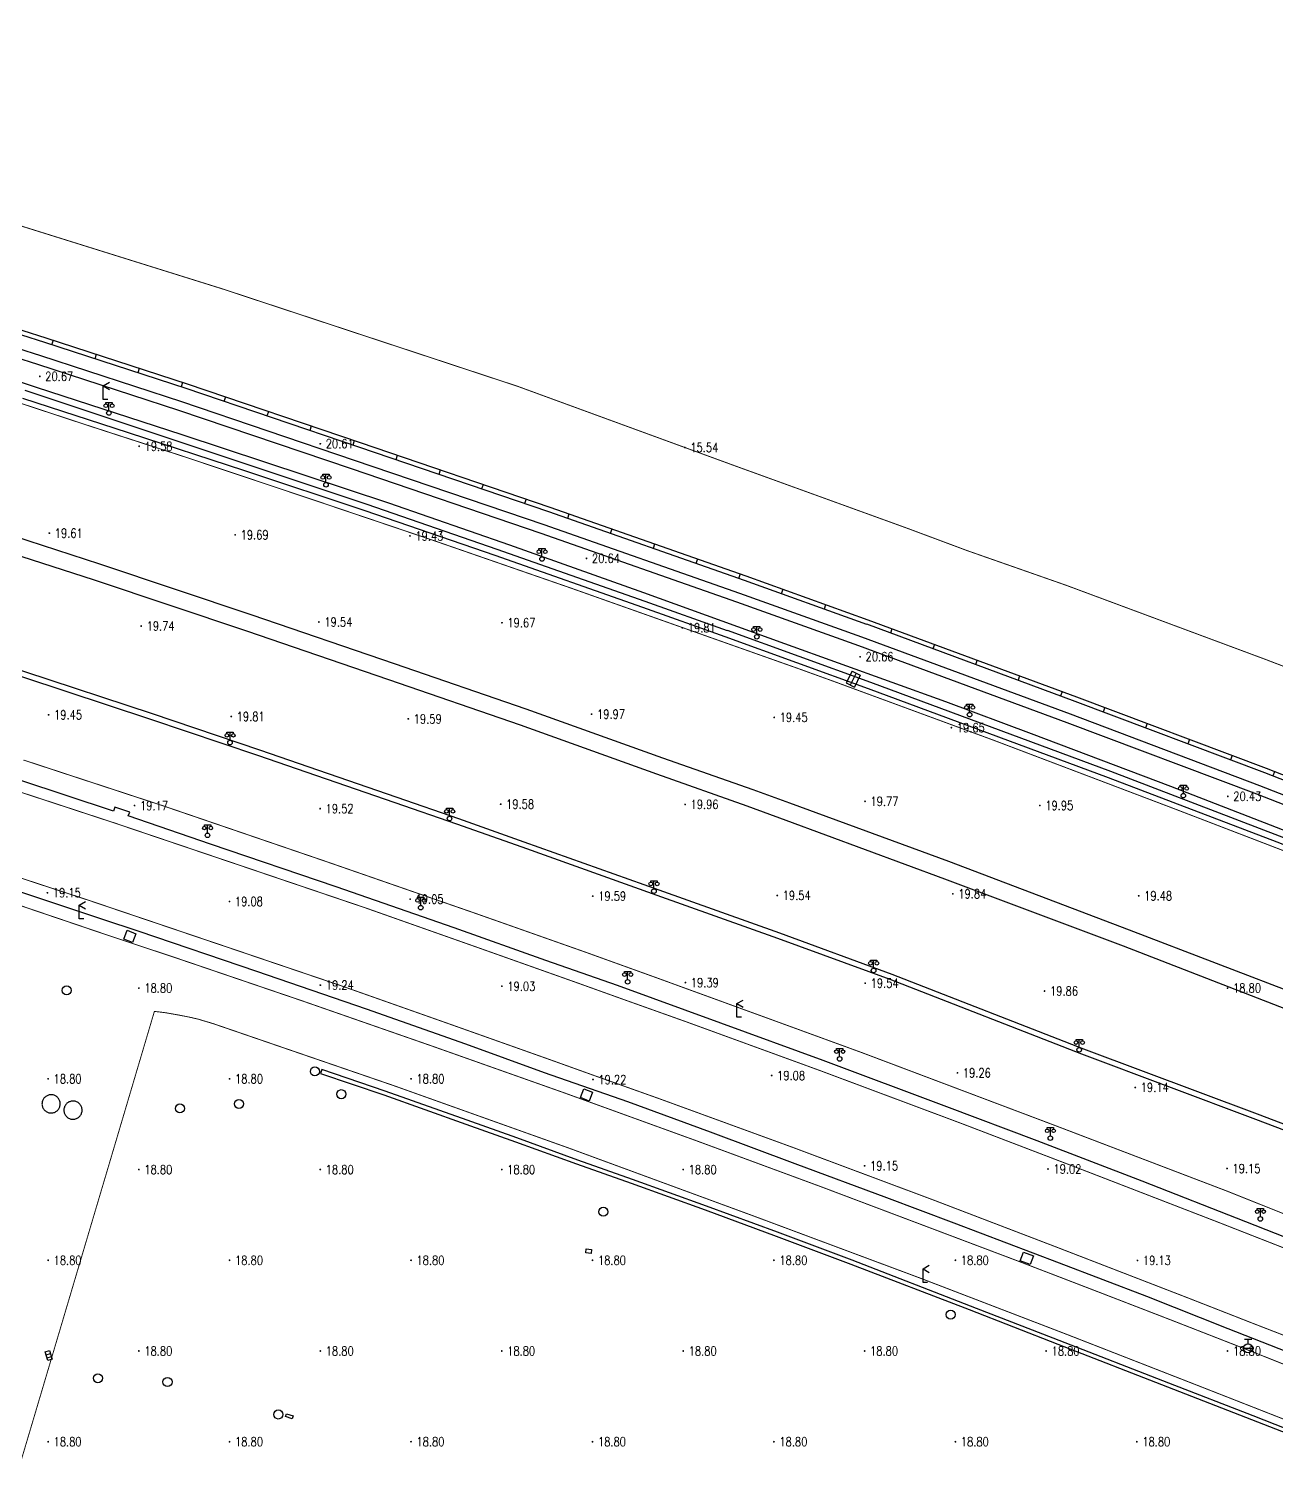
# Model space of a CAD drawing. Extents: x 404846 to 408477, y 3390929 to 3392894.
# Drawn here: x 406859.2 to 406996.7, y 3392001.2 to 3392160.1 of the extents above; entities that cross this region are included whole.
import ezdxf
from ezdxf.enums import TextEntityAlignment as Align

# ---------------------------------------------------------------- set-up
doc = ezdxf.new("R2010")
doc.units = 0
doc.header["$LTSCALE"] = 0.5
doc.layers.get('0').update_dxf_attribs({"linetype": 'CONTINUOUS'})
doc.layers.add('ASSIST', color=7, linetype='CONTINUOUS', plot=False)
for name, color, linetype in [('DLDW', 11, 'CONTINUOUS'), ('DLSS', 4, 'CONTINUOUS'), ('DMTZ', 3, 'CONTINUOUS'), ('FZTZ', 7, 'CONTINUOUS'), ('GCD', 1, 'CONTINUOUS'), ('GXYZ', 2, 'CONTINUOUS'), ('JMD', 6, 'CONTINUOUS'), ('SXSS', 5, 'CONTINUOUS'), ('ZBTZ', 3, 'CONTINUOUS')]:
    doc.layers.add(name, color=color, linetype=linetype)
doc.styles.add('HZ', font='rs.shx', dxfattribs={"width": 0.8, "bigfont": 'hztxt.shx'})
doc.linetypes.add('10422', pattern='A,0.75,[150,AAA.SHX,S=0.5,R=0,X=0,Y=0.5],1.5,[177,AAA.SHX,S=1,R=0,X=0,Y=0.4],0.75', length=3)
doc.linetypes.add('1161', pattern='A,0,[149,AAA.SHX,S=0.15,R=0,X=0,Y=0],-1.6', length=1.6)
doc.linetypes.add('444', pattern='A,4.5,[145,AAA.SHX,S=1,R=0,X=0,Y=1],4.5,-0.5,[146,AAA.SHX,S=1,R=0,X=0,Y=0],-0.5', length=10)
doc.linetypes.add('732', pattern='A,9,-0.5,[162,AAA.SHX,S=1,R=0,X=0,Y=0],-0.5', length=10)

# ---------------------------------------------------------------- blocks, each defined once
blk = doc.blocks.new('gc097')
for p, q in [((-0.7, 2), (-0.7, 2.3)), ((-0.7, 2.3), (0.7, 2.3)), ((0, 0.5), (0, 2.3)), ((0.7, 2.3), (0.7, 2))]:
    blk.add_line(p, q)
for centre, radius in [((-0.7, 1.6), 0.4), ((0, 0), 0.5), ((0.73, 1.6), 0.4)]:
    blk.add_circle(centre, radius)
blk = doc.blocks.new('gc052')
for p, q in [((0, 3), (1.39, 3.8)), ((0, 3), (1.39, 2.2)), ((0, 0), (0, 3)), ((1, 0), (0, 0))]:
    blk.add_line(p, q)
blk = doc.blocks.new('GC200')
at = {"linetype": 'Continuous', "const_width": 0.2, "flags": 128}
blk.add_lwpolyline([(-0.1, 0, 1), (0.1, 0, 1)], format="xyb", close=True, dxfattribs=at)
blk = doc.blocks.new('gc188')
blk.add_circle((0, 0), 1)
blk = doc.blocks.new('gc041')
for p, q in [((-1, 0.5), (1, 0.5)), ((-1, -0.5), (-1, 0.5)), ((-0.33, 0.5), (-0.33, -0.5)), ((0.33, 0.5), (0.33, -0.5)), ((1, 0.5), (1, -0.5)), ((1, -0.5), (-1, -0.5))]:
    blk.add_line(p, q)
blk = doc.blocks.new('gc133')
for p, q in [((-1, 0), (1, 0)), ((-0.8, 2), (0.8, 2)), ((0, 1), (0, 2))]:
    blk.add_line(p, q)
blk.add_circle((0, 0), 1)

msp = doc.modelspace()

# ---------------------------------------------------------------- linework, layer by layer
at = {"layer": 'ASSIST', "linetype": 'Continuous', "elevation": 19.929, "flags": 128}
msp.add_lwpolyline([(406949.984, 3392089.325), (406949.326, 3392088.008)], dxfattribs=at)
at = {"layer": 'DLDW', "linetype": 'Continuous'}
for p, q in [((406950.431, 3392089.102), (406949.773, 3392087.785)), ((406949.984, 3392089.325), (406950.879, 3392088.878)), ((406949.326, 3392088.008), (406950.221, 3392087.561)), ((406950.879, 3392088.878), (406950.221, 3392087.561))]:
    msp.add_line(p, q, dxfattribs=at)
at = {"layer": 'DLSS', "linetype": 'Continuous', "const_width": 0.1, "flags": 128}
for points, elevation in [([(407085.788, 3392033.363), (407077.641, 3392036.875), (407067.689, 3392041.067), (407057.093, 3392045.544), (407049.67, 3392048.639), (407042.986, 3392051.387), (407038.312, 3392053.281), (407020.981, 3392060.266), (407004.927, 3392066.682), (406985.63, 3392074.093), (406965.614, 3392081.684), (406947.993, 3392088.17), (406943.913, 3392089.644), (406933.494, 3392093.33), (406918.875, 3392098.507), (406903.829, 3392103.72), (406891.006, 3392108.052), (406876.491, 3392112.909), (406865.844, 3392116.363), (406857.03, 3392119.268)], 19.48), ([(406858.641, 3392079.519), (406874.206, 3392074.411), (406892.207, 3392068.259), (406908.478, 3392062.61), (406920.542, 3392058.355), (406928.244, 3392055.58), (406941.991, 3392050.573), (406951.072, 3392047.259), (406972.22, 3392039.281), (406991.374, 3392031.973), (407006.791, 3392025.812), (407018.856, 3392020.964), (407024.511, 3392018.545), (407030.656, 3392015.77), (407035.679, 3392013.526), (407038.575, 3392012.22), (407049.338, 3392007.419), (407055.396, 3392004.657), (407056.111, 3392004.291), (407056.543, 3392004.028), (407056.709, 3392003.752), (407056.792, 3392003.413), (407056.788, 3392003.157), (407056.739, 3392002.879)], 19.097), ([(406810.144, 3392078.976), (406823.747, 3392074.749), (406841.302, 3392069.104), (406855.674, 3392064.365), (406867.833, 3392060.241), (406875.53, 3392057.681)], 18.923), ([(407056.215, 3392001.817), (407043.835, 3392006.987), (407031.464, 3392012.113), (407013.182, 3392019.501), (406997.632, 3392025.71), (406990.15, 3392028.64), (406975.494, 3392034.304), (406962.134, 3392039.417), (406946.474, 3392045.274), (406931.715, 3392050.656), (406925.1, 3392053.013), (406919.76, 3392054.93), (406908.502, 3392058.925), (406896.375, 3392063.206), (406882.927, 3392067.762), (406868.726, 3392072.563), (406853.606, 3392077.525)], 19.009), ([(406850.825, 3392068.98), (406865.886, 3392064.038), (406880.047, 3392059.251), (406893.437, 3392054.713), (406905.504, 3392050.454), (406916.74, 3392046.467), (406922.064, 3392044.555), (406922.085, 3392044.551), (406928.669, 3392042.206), (406943.361, 3392036.847), (406958.956, 3392031.015), (406972.27, 3392025.92), (406986.893, 3392020.268), (406994.356, 3392017.346), (406998.975, 3392015.557), (407013.686, 3392009.805), (407023.604, 3392005.743), (407035.775, 3392000.688), (407047.313, 3391995.87), (407061.299, 3391989.962), (407069.325, 3391986.502)], 19.05), ([(406959.123, 3392027.74), (406946.558, 3392032.481), (406932.934, 3392037.508), (406918.271, 3392042.824), (406903.646, 3392047.999), (406889.383, 3392052.966), (406875.53, 3392057.681)], 18.86), ([(406859.574, 3392006.315), (406868.143, 3392035.184), (406873.071, 3392051.812), (406874.281, 3392051.668), (406875.845, 3392051.393), (406877.027, 3392051.158), (406877.927, 3392050.947), (406879.546, 3392050.463), (406899.437, 3392043.634), (406918.764, 3392036.74), (406939.145, 3392029.249), (406957.485, 3392022.41)], 18.633), ([(406959.123, 3392027.74), (406968.335, 3392024.263), (406976.685, 3392021.054), (406985.078, 3392017.815), (406993.892, 3392014.375), (407002.42, 3392010.977), (407012.767, 3392006.798), (407023.956, 3392002.254), (407034.981, 3391997.803)], 18.761), ([(406957.485, 3392022.41), (406973.588, 3392016.229), (406987.873, 3392010.656), (407004.227, 3392004.247), (407015.911, 3391999.527), (407019.768, 3391998.01), (407028.824, 3391994.273), (407032.803, 3391992.593)], 18.641), ([(406852.782, 3391983.471), (406859.574, 3392006.315)], 18.526)]:
    msp.add_lwpolyline(points, dxfattribs=dict(at, elevation=elevation))
at = {"layer": 'DMTZ', "linetype": '10422', "flags": 128}
for points, elevation in [([(406860.071, 3392120.567), (406854.841, 3392122.297), (406838.285, 3392127.474), (406820.537, 3392133.044), (406805.362, 3392137.496), (406792.529, 3392141.298)], 20.587), ([(406960.315, 3392085.944), (406942.569, 3392092.312), (406927.016, 3392097.946), (406912.252, 3392103.189), (406898.926, 3392107.816), (406876.116, 3392115.376), (406860.071, 3392120.567)], 20.567), ([(407005.285, 3392068.789), (406985.114, 3392076.583), (406969.732, 3392082.394), (406960.315, 3392085.944)], 20.496)]:
    msp.add_lwpolyline(points, dxfattribs=dict(at, elevation=elevation))
at = {"layer": 'FZTZ', "linetype": 'Continuous', "flags": 128}
for points, elevation in [([(406870.671, 3392059.408), (406869.692, 3392059.782), (406870.061, 3392060.748), (406871.04, 3392060.374), (406870.671, 3392059.408)], 19.062), ([(406920.999, 3392041.928), (406920.02, 3392042.302), (406920.389, 3392043.268), (406921.368, 3392042.894), (406920.999, 3392041.928)], 18.911), ([(406861.537, 3392040.626), (406861.624, 3392040.617), (406861.712, 3392040.616), (406861.799, 3392040.622), (406861.886, 3392040.635), (406861.971, 3392040.656), (406862.054, 3392040.685), (406862.134, 3392040.721), (406862.21, 3392040.763), (406862.283, 3392040.812), (406862.351, 3392040.867), (406862.414, 3392040.928), (406862.472, 3392040.994), (406862.523, 3392041.065), (406862.569, 3392041.14), (406862.607, 3392041.219), (406862.639, 3392041.3), (406862.663, 3392041.385), (406862.68, 3392041.471), (406862.689, 3392041.558), (406862.69, 3392041.645), (406862.684, 3392041.733), (406862.671, 3392041.819), (406862.65, 3392041.904), (406862.621, 3392041.987), (406862.586, 3392042.067), (406862.543, 3392042.144), (406862.494, 3392042.217), (406862.439, 3392042.285), (406862.378, 3392042.348), (406862.312, 3392042.406), (406862.241, 3392042.457), (406862.166, 3392042.502), (406862.088, 3392042.541), (406862.006, 3392042.572), (406861.921, 3392042.597), (406861.835, 3392042.613), (406861.748, 3392042.623), (406861.661, 3392042.624), (406861.573, 3392042.618), (406861.487, 3392042.605), (406861.402, 3392042.583), (406861.319, 3392042.555), (406861.239, 3392042.519), (406861.162, 3392042.477), (406861.089, 3392042.428), (406861.021, 3392042.373), (406860.958, 3392042.312), (406860.9, 3392042.246), (406860.849, 3392042.175), (406860.804, 3392042.1), (406860.765, 3392042.021), (406860.734, 3392041.939), (406860.709, 3392041.855), (406860.693, 3392041.769), (406860.683, 3392041.682), (406860.682, 3392041.594), (406860.688, 3392041.507), (406860.702, 3392041.42), (406860.723, 3392041.335), (406860.751, 3392041.253), (406860.787, 3392041.172), (406860.829, 3392041.096), (406860.878, 3392041.023), (406860.933, 3392040.955), (406860.994, 3392040.892), (406861.06, 3392040.834), (406861.131, 3392040.783), (406861.206, 3392040.737), (406861.285, 3392040.699), (406861.367, 3392040.668), (406861.451, 3392040.643), (406861.537, 3392040.626)], 18.645), ([(406863.951, 3392039.932), (406864.038, 3392039.923), (406864.126, 3392039.921), (406864.213, 3392039.927), (406864.3, 3392039.941), (406864.385, 3392039.962), (406864.468, 3392039.99), (406864.548, 3392040.026), (406864.625, 3392040.068), (406864.697, 3392040.117), (406864.765, 3392040.173), (406864.829, 3392040.233), (406864.886, 3392040.299), (406864.938, 3392040.37), (406864.983, 3392040.445), (406865.021, 3392040.524), (406865.053, 3392040.606), (406865.077, 3392040.69), (406865.094, 3392040.776), (406865.103, 3392040.863), (406865.105, 3392040.951), (406865.099, 3392041.038), (406865.085, 3392041.125), (406865.064, 3392041.21), (406865.035, 3392041.293), (406865, 3392041.373), (406864.957, 3392041.45), (406864.908, 3392041.522), (406864.853, 3392041.591), (406864.793, 3392041.654), (406864.726, 3392041.711), (406864.656, 3392041.763), (406864.581, 3392041.808), (406864.502, 3392041.846), (406864.42, 3392041.878), (406864.336, 3392041.902), (406864.25, 3392041.919), (406864.163, 3392041.928), (406864.075, 3392041.93), (406863.988, 3392041.924), (406863.901, 3392041.91), (406863.816, 3392041.889), (406863.733, 3392041.86), (406863.653, 3392041.825), (406863.576, 3392041.782), (406863.504, 3392041.734), (406863.435, 3392041.678), (406863.372, 3392041.618), (406863.315, 3392041.552), (406863.263, 3392041.481), (406863.218, 3392041.406), (406863.179, 3392041.327), (406863.148, 3392041.245), (406863.124, 3392041.161), (406863.107, 3392041.075), (406863.098, 3392040.988), (406863.096, 3392040.9), (406863.102, 3392040.813), (406863.116, 3392040.726), (406863.137, 3392040.641), (406863.165, 3392040.558), (406863.201, 3392040.478), (406863.243, 3392040.401), (406863.292, 3392040.329), (406863.347, 3392040.26), (406863.408, 3392040.197), (406863.474, 3392040.14), (406863.545, 3392040.088), (406863.62, 3392040.043), (406863.699, 3392040.005), (406863.781, 3392039.973), (406863.865, 3392039.949), (406863.951, 3392039.932)], 18.645), ([(406920.662, 3392025.65), (406921.247, 3392025.584), (406921.195, 3392025.128), (406920.61, 3392025.194), (406920.662, 3392025.65)], 18.719), ([(406968.876, 3392025.284), (406969.981, 3392024.862), (406969.612, 3392023.896), (406968.507, 3392024.318), (406968.876, 3392025.284)], 18.959), ([(406887.629, 3392007.448), (406888.362, 3392007.221), (406888.268, 3392006.919), (406887.536, 3392007.146), (406887.629, 3392007.448)], 19.745)]:
    msp.add_lwpolyline(points, close=True, dxfattribs=dict(at, elevation=elevation))
at = {"layer": 'GXYZ', "linetype": '732', "flags": 128}
for points, elevation in [([(406950.716, 3392092.108), (406937.276, 3392096.922), (406915.702, 3392104.489), (406894.797, 3392111.599), (406875.782, 3392118.061), (406860.231, 3392123.125), (406844.991, 3392127.971), (406832.148, 3392132.033), (406820.001, 3392135.744), (406801.331, 3392141.502), (406788.418, 3392145.278), (406778.007, 3392148.317), (406763.104, 3392152.479), (406734.046, 3392160.113)], 20.939), ([(406951.053, 3392093.049), (406937.611, 3392097.864), (406916.029, 3392105.434), (406895.119, 3392112.546), (406876.097, 3392119.01), (406860.537, 3392124.077), (406845.294, 3392128.924)], 20.941), ([(407045.303, 3392056.616), (407033.436, 3392061.419), (407015.077, 3392068.804), (406994.93, 3392076.683), (406974.036, 3392084.561), (406951.053, 3392093.049)], 20.941), ([(407044.928, 3392055.689), (407033.062, 3392060.492), (407014.709, 3392067.875), (406994.571, 3392075.749), (406973.686, 3392083.624), (406950.707, 3392092.111)], 20.941)]:
    msp.add_lwpolyline(points, dxfattribs=dict(at, elevation=elevation))
at = {"layer": 'JMD', "linetype": '444', "flags": 128}
for points, elevation in [([(406871.398, 3392060.608), (406867.286, 3392061.995), (406859.795, 3392064.48), (406852.198, 3392067.003), (406844.092, 3392069.672), (406835.423, 3392072.441), (406825.332, 3392075.666), (406810.965, 3392080.153)], 21.962), ([(406961.209, 3392028.459), (406953.81, 3392031.259), (406943.691, 3392035.026), (406934.372, 3392038.481), (406925.271, 3392041.825), (406916.073, 3392045.054), (406907.382, 3392048.189), (406896.443, 3392052.063), (406884.371, 3392056.215), (406871.398, 3392060.608)], 22.158), ([(407038.7, 3391997.711), (407026.099, 3392002.977), (407018.186, 3392006.214), (407009.269, 3392009.805), (406999.782, 3392013.566), (406991.431, 3392016.831), (406982.449, 3392020.382), (406972.838, 3392024.06), (406961.209, 3392028.459)], 22.072)]:
    msp.add_lwpolyline(points, dxfattribs=dict(at, elevation=elevation))
at = {"layer": 'SXSS', "linetype": 'Continuous'}
for p, q in [((406861.897, 3392125.77), (406861.742, 3392125.294)), ((406866.651, 3392124.221), (406866.497, 3392123.746)), ((406871.406, 3392122.673), (406871.251, 3392122.198)), ((406876.16, 3392121.125), (406876.005, 3392120.65)), ((406880.897, 3392119.524), (406880.736, 3392119.05)), ((406885.631, 3392117.915), (406885.47, 3392117.441)), ((406890.365, 3392116.306), (406890.204, 3392115.832)), ((406895.099, 3392114.697), (406894.938, 3392114.223)), ((406899.833, 3392113.087), (406899.672, 3392112.614)), ((406904.566, 3392111.477), (406904.405, 3392111.004)), ((406909.3, 3392109.868), (406909.139, 3392109.394)), ((406914.034, 3392108.258), (406913.873, 3392107.785)), ((406918.761, 3392106.628), (406918.595, 3392106.157)), ((406923.479, 3392104.973), (406923.313, 3392104.501)), ((406928.197, 3392103.318), (406928.032, 3392102.846)), ((406932.915, 3392101.663), (406932.75, 3392101.191)), ((406937.633, 3392100.008), (406937.468, 3392099.536)), ((406942.341, 3392098.324), (406942.172, 3392097.853)), ((406947.047, 3392096.634), (406946.878, 3392096.164)), ((406954.37, 3392093.978), (406954.197, 3392093.509)), ((406959.06, 3392092.246), (406958.887, 3392091.777)), ((406963.751, 3392090.514), (406963.578, 3392090.045)), ((406968.441, 3392088.782), (406968.268, 3392088.313)), ((406973.132, 3392087.05), (406972.958, 3392086.581)), ((406977.814, 3392085.297), (406977.638, 3392084.829)), ((406982.493, 3392083.533), (406982.316, 3392083.065)), ((406987.171, 3392081.769), (406986.995, 3392081.301)), ((406991.85, 3392080.005), (406991.673, 3392079.537)), ((406996.524, 3392078.23), (406996.342, 3392077.765))]:
    msp.add_line(p, q, dxfattribs=at)
at = {"layer": 'SXSS', "linetype": 'Continuous', "const_width": 0.1, "flags": 128}
for points, elevation in [([(406956.063, 3392105.06), (406937.289, 3392111.862), (406913.108, 3392120.709), (406880.539, 3392131.458), (406855.992, 3392139.13), (406837.774, 3392144.603), (406810.812, 3392152.646)], 15.463), ([(407044.356, 3392071.324), (407021.961, 3392080.5), (406995.498, 3392090.623), (406973.574, 3392098.776), (406962.672, 3392102.594), (406956.063, 3392105.06)], 15.4)]:
    msp.add_lwpolyline(points, dxfattribs=dict(at, elevation=elevation))
at = {"layer": 'SXSS', "linetype": '10422', "flags": 128}
for points, elevation in [([(406951.584, 3392094.474), (406938.123, 3392099.307), (406916.529, 3392106.881), (406895.611, 3392113.995), (406876.58, 3392120.463), (406861.006, 3392125.534), (406845.758, 3392130.383)], 23.277), ([(407088.872, 3392039.916), (407078.164, 3392044.604), (407064.389, 3392050.473), (407052.047, 3392055.488), (407041.585, 3392059.775), (407034.004, 3392062.83), (407015.639, 3392070.219), (406995.476, 3392078.103), (406974.567, 3392085.987), (406951.58, 3392094.476)], 23.279)]:
    msp.add_lwpolyline(points, dxfattribs=dict(at, elevation=elevation))
at = {"layer": 'SXSS', "color": 7, "linetype": 'Continuous', "flags": 128}
for points, elevation in [([(406951.753, 3392094.945), (406938.29, 3392099.778), (406916.692, 3392107.354), (406895.772, 3392114.468), (406876.738, 3392120.937), (406861.159, 3392126.01), (406845.91, 3392130.859)], 23.277), ([(407089.073, 3392040.374), (407078.362, 3392045.063), (407064.581, 3392050.935), (407052.236, 3392055.951), (407041.773, 3392060.238), (407034.191, 3392063.294), (407015.823, 3392070.684), (406995.655, 3392078.57), (406974.742, 3392086.455), (406951.753, 3392094.945)], 23.279)]:
    msp.add_lwpolyline(points, dxfattribs=dict(at, elevation=elevation))
at = {"layer": 'SXSS', "linetype": 'Continuous', "flags": 128}
for points, elevation in [([(406935.989, 3392093.105), (406926.925, 3392096.335), (406910.636, 3392102.05), (406896.299, 3392106.994), (406883.057, 3392111.4), (406870.222, 3392115.571), (406858.572, 3392119.367)], 19.577), ([(406936.228, 3392093.775), (406927.162, 3392097.005), (406910.87, 3392102.722), (406896.527, 3392107.668), (406883.28, 3392112.076), (406870.4, 3392116.388), (406858.822, 3392120.238)], 19.587), ([(407012.742, 3392065.004), (406997.077, 3392071.128), (406978.498, 3392078.241), (406952.029, 3392088.053), (406936.239, 3392093.793)], 19.322), ([(407012.508, 3392064.33), (406996.814, 3392070.446), (406978.24, 3392077.556), (406951.777, 3392087.366), (406935.989, 3392093.105)], 19.289), ([(406949.981, 3392024.38), (406941.743, 3392027.462), (406933.916, 3392030.339), (406925.758, 3392033.274), (406919.746, 3392035.429), (406913.005, 3392037.858), (406907.533, 3392039.807), (406898.494, 3392043.024), (406891.528, 3392045.393), (406891.386, 3392044.975), (406898.349, 3392042.608), (406907.385, 3392039.392), (406912.857, 3392037.443), (406919.597, 3392035.014), (406925.609, 3392032.86), (406933.765, 3392029.925), (406941.59, 3392027.049), (406949.826, 3392023.967)], 18.505), ([(406949.826, 3392023.967), (406962.884, 3392018.939), (406972.638, 3392015.135), (406984.737, 3392010.421), (406994.011, 3392006.823), (407003.913, 3392002.953), (407013.623, 3391999.192), (407013.776, 3391999.588), (407004.067, 3392003.348), (406994.164, 3392007.218), (406984.89, 3392010.817), (406972.792, 3392015.53), (406963.038, 3392019.334), (406949.981, 3392024.38)], 18.623)]:
    msp.add_lwpolyline(points, dxfattribs=dict(at, elevation=elevation))
at = {"layer": 'ZBTZ', "linetype": '1161', "flags": 128}
for points, elevation in [([(406939.074, 3392076.24), (406929.094, 3392079.726), (406914.037, 3392085.115), (406899.533, 3392090.135), (406883.86, 3392095.484), (406867.058, 3392101.118), (406854.37, 3392105.223)], 19.877), ([(406938.416, 3392074.425), (406928.468, 3392077.957), (406913.414, 3392083.345), (406898.923, 3392088.361), (406883.259, 3392093.707), (406866.471, 3392099.336), (406853.793, 3392103.438)], 19.858), ([(406913.81, 3392070.482), (406906.621, 3392073.041), (406899.823, 3392075.394), (406884.676, 3392080.606), (406872.872, 3392084.595), (406858.78, 3392089.25), (406848.662, 3392092.546)], 19.537), ([(406913.601, 3392069.895), (406906.412, 3392072.447), (406899.618, 3392074.798), (406884.473, 3392080.01), (406872.673, 3392083.998), (406858.584, 3392088.651), (406848.467, 3392091.947)], 19.537), ([(406924.112, 3392054.651), (406916.231, 3392057.437), (406906.106, 3392061.024), (406893.1, 3392065.549), (406879.242, 3392070.251), (406870.175, 3392073.354), (406870.346, 3392073.78), (406868.706, 3392074.327), (406868.557, 3392073.873), (406858.244, 3392077.298), (406851.234, 3392079.558)], 19.111), ([(407080.838, 3392020.004), (407072.061, 3392023.781), (407062.157, 3392027.953), (407051.584, 3392032.42), (407044.225, 3392035.488), (407037.607, 3392038.209), (407032.966, 3392040.091), (407015.671, 3392047.041), (406999.728, 3392053.413), (406980.549, 3392060.779), (406960.626, 3392068.335), (406943.112, 3392074.781), (406939.074, 3392076.24)], 19.538), ([(406998.926, 3392051.608), (406979.877, 3392059.019), (406960.202, 3392066.376), (406942.71, 3392072.853), (406938.416, 3392074.425)], 19.764), ([(406954.376, 3392055.882), (406942.001, 3392060.418), (406928.704, 3392065.175), (406913.81, 3392070.482)], 19.545), ([(406954.155, 3392055.314), (406941.789, 3392059.832), (406928.495, 3392064.588), (406913.601, 3392069.895)], 19.545), ([(407027.884, 3392027.491), (407022.264, 3392029.781), (407010.372, 3392034.501), (406994.675, 3392040.479), (406975.524, 3392047.656), (406954.376, 3392055.882)], 19.462), ([(407013.265, 3392020.78), (407005.242, 3392023.963), (406993.374, 3392028.624), (406981.937, 3392033.103), (406970.384, 3392037.552), (406960.413, 3392041.298), (406946.785, 3392046.411), (406935.518, 3392050.5), (406924.112, 3392054.651)], 19.125), ([(407027.654, 3392026.926), (407022.037, 3392029.215), (407010.151, 3392033.932), (406994.459, 3392039.908), (406975.307, 3392047.086), (406954.155, 3392055.314)], 19.462)]:
    msp.add_lwpolyline(points, dxfattribs=dict(at, elevation=elevation))

# ---------------------------------------------------------------- block references
at = {"layer": 'DLDW', "linetype": 'Continuous', "xscale": 0.5, "yscale": 0.5}
for p in [(406868.057, 3392117.762, 19.53), (406891.981, 3392109.861, 19.474), (406915.793, 3392101.676, 19.545), (406939.465, 3392093.102, 19.467), (406962.923, 3392084.52, 19.638), (406881.408, 3392081.439, 19.671), (406986.488, 3392075.591, 19.638), (406905.605, 3392073.062, 19.552), (406878.929, 3392071.223, 19.078), (406928.13, 3392065.065, 19.474), (406902.429, 3392063.239, 19.094), (406952.343, 3392056.318, 19.674), (406925.23, 3392055.067, 19.051), (406948.601, 3392046.573, 19.11), (406975.007, 3392047.574, 19.506), (406971.823, 3392037.846, 19.139), (406994.971, 3392028.938, 19.06)]:
    msp.add_blockref('gc097', p, dxfattribs=at)
at = {"layer": 'DLSS', "linetype": 'Continuous', "xscale": 0.5, "yscale": 0.5}
for p in [(406867.427, 3392119.262, 20.948), (406864.78, 3392062.026, 19.305), (406937.267, 3392051.163, 19.094), (406957.79, 3392021.924, 18.802)]:
    msp.add_blockref('gc052', p, dxfattribs=at)
at = {"layer": 'GCD', "linetype": 'Continuous'}
ref = msp.add_blockref('GC200', (406860.44, 3392121.804, 20.667), dxfattribs=dict(at, xscale=0.5, yscale=0.5, zscale=0.5))
ref.add_attrib('height', '20.67', dxfattribs={"linetype": 'Continuous', "height": 1, "style": 'HZ', "width": 0.8}).set_placement((406861.04, 3392121.804, 20.667), align=Align.MIDDLE_LEFT)
ref = msp.add_blockref('GC200', (406871.387, 3392114.101, 19.575), dxfattribs=dict(at, xscale=0.5, yscale=0.5, zscale=0.5))
ref.add_attrib('height', '19.58', dxfattribs={"linetype": 'Continuous', "height": 1, "style": 'HZ', "width": 0.8}).set_placement((406871.987, 3392114.101, 19.575), align=Align.MIDDLE_LEFT)
ref = msp.add_blockref('GC200', (406891.358, 3392114.379, 20.61), dxfattribs=dict(at, xscale=0.5, yscale=0.5, zscale=0.5))
ref.add_attrib('height', '20.61', dxfattribs={"linetype": 'Continuous', "height": 1, "style": 'HZ', "width": 0.8}).set_placement((406891.958, 3392114.379, 20.61), align=Align.MIDDLE_LEFT)
ref = msp.add_blockref('GC200', (406931.54, 3392113.965, 15.54), dxfattribs=dict(at, xscale=0.5, yscale=0.5, zscale=0.5))
ref.add_attrib('height', '15.54', dxfattribs={"linetype": 'Continuous', "height": 1, "style": 'HZ', "width": 0.8}).set_placement((406932.14, 3392113.965, 15.54), align=Align.MIDDLE_LEFT)
ref = msp.add_blockref('GC200', (406861.492, 3392104.524, 19.608), dxfattribs=dict(at, xscale=0.5, yscale=0.5, zscale=0.5))
ref.add_attrib('height', '19.61', dxfattribs={"linetype": 'Continuous', "height": 1, "style": 'HZ', "width": 0.8}).set_placement((406862.092, 3392104.524, 19.608), align=Align.MIDDLE_LEFT)
ref = msp.add_blockref('GC200', (406881.973, 3392104.336, 19.694), dxfattribs=dict(at, xscale=0.5, yscale=0.5, zscale=0.5))
ref.add_attrib('height', '19.69', dxfattribs={"linetype": 'Continuous', "height": 1, "style": 'HZ', "width": 0.8}).set_placement((406882.573, 3392104.336, 19.694), align=Align.MIDDLE_LEFT)
ref = msp.add_blockref('GC200', (406901.242, 3392104.22, 19.433), dxfattribs=dict(at, xscale=0.5, yscale=0.5, zscale=0.5))
ref.add_attrib('height', '19.43', dxfattribs={"linetype": 'Continuous', "height": 1, "style": 'HZ', "width": 0.8}).set_placement((406901.842, 3392104.22, 19.433), align=Align.MIDDLE_LEFT)
ref = msp.add_blockref('GC200', (406920.697, 3392101.743, 20.641), dxfattribs=dict(at, xscale=0.5, yscale=0.5, zscale=0.5))
ref.add_attrib('height', '20.64', dxfattribs={"linetype": 'Continuous', "height": 1, "style": 'HZ', "width": 0.8}).set_placement((406921.297, 3392101.743, 20.641), align=Align.MIDDLE_LEFT)
ref = msp.add_blockref('GC200', (406871.61, 3392094.284, 19.74), dxfattribs=dict(at, xscale=0.5, yscale=0.5, zscale=0.5))
ref.add_attrib('height', '19.74', dxfattribs={"linetype": 'Continuous', "height": 1, "style": 'HZ', "width": 0.8}).set_placement((406872.21, 3392094.284, 19.74), align=Align.MIDDLE_LEFT)
ref = msp.add_blockref('GC200', (406891.205, 3392094.731, 19.54), dxfattribs=dict(at, xscale=0.5, yscale=0.5, zscale=0.5))
ref.add_attrib('height', '19.54', dxfattribs={"linetype": 'Continuous', "height": 1, "style": 'HZ', "width": 0.8}).set_placement((406891.805, 3392094.731, 19.54), align=Align.MIDDLE_LEFT)
ref = msp.add_blockref('GC200', (406911.383, 3392094.649, 19.674), dxfattribs=dict(at, xscale=0.5, yscale=0.5, zscale=0.5))
ref.add_attrib('height', '19.67', dxfattribs={"linetype": 'Continuous', "height": 1, "style": 'HZ', "width": 0.8}).set_placement((406911.983, 3392094.649, 19.674), align=Align.MIDDLE_LEFT)
ref = msp.add_blockref('GC200', (406931.263, 3392094.095, 19.809), dxfattribs=dict(at, xscale=0.5, yscale=0.5, zscale=0.5))
ref.add_attrib('height', '19.81', dxfattribs={"linetype": 'Continuous', "height": 1, "style": 'HZ', "width": 0.8}).set_placement((406931.863, 3392094.095, 19.809), align=Align.MIDDLE_LEFT)
ref = msp.add_blockref('GC200', (406950.855, 3392090.902, 20.662), dxfattribs=dict(at, xscale=0.5, yscale=0.5, zscale=0.5))
ref.add_attrib('height', '20.66', dxfattribs={"linetype": 'Continuous', "height": 1, "style": 'HZ', "width": 0.8}).set_placement((406951.455, 3392090.902, 20.662), align=Align.MIDDLE_LEFT)
ref = msp.add_blockref('GC200', (406861.413, 3392084.502, 19.452), dxfattribs=dict(at, xscale=0.5, yscale=0.5, zscale=0.5))
ref.add_attrib('height', '19.45', dxfattribs={"linetype": 'Continuous', "height": 1, "style": 'HZ', "width": 0.8}).set_placement((406862.013, 3392084.502, 19.452), align=Align.MIDDLE_LEFT)
ref = msp.add_blockref('GC200', (406881.546, 3392084.312, 19.806), dxfattribs=dict(at, xscale=0.5, yscale=0.5, zscale=0.5))
ref.add_attrib('height', '19.81', dxfattribs={"linetype": 'Continuous', "height": 1, "style": 'HZ', "width": 0.8}).set_placement((406882.146, 3392084.312, 19.806), align=Align.MIDDLE_LEFT)
ref = msp.add_blockref('GC200', (406901.058, 3392084.051, 19.587), dxfattribs=dict(at, xscale=0.5, yscale=0.5, zscale=0.5))
ref.add_attrib('height', '19.59', dxfattribs={"linetype": 'Continuous', "height": 1, "style": 'HZ', "width": 0.8}).set_placement((406901.658, 3392084.051, 19.587), align=Align.MIDDLE_LEFT)
ref = msp.add_blockref('GC200', (406921.259, 3392084.572, 19.966), dxfattribs=dict(at, xscale=0.5, yscale=0.5, zscale=0.5))
ref.add_attrib('height', '19.97', dxfattribs={"linetype": 'Continuous', "height": 1, "style": 'HZ', "width": 0.8}).set_placement((406921.859, 3392084.572, 19.966), align=Align.MIDDLE_LEFT)
ref = msp.add_blockref('GC200', (406941.39, 3392084.217, 19.448), dxfattribs=dict(at, xscale=0.5, yscale=0.5, zscale=0.5))
ref.add_attrib('height', '19.45', dxfattribs={"linetype": 'Continuous', "height": 1, "style": 'HZ', "width": 0.8}).set_placement((406941.99, 3392084.217, 19.448), align=Align.MIDDLE_LEFT)
ref = msp.add_blockref('GC200', (406960.917, 3392083.081, 19.654), dxfattribs=dict(at, xscale=0.5, yscale=0.5, zscale=0.5))
ref.add_attrib('height', '19.65', dxfattribs={"linetype": 'Continuous', "height": 1, "style": 'HZ', "width": 0.8}).set_placement((406961.517, 3392083.081, 19.654), align=Align.MIDDLE_LEFT)
ref = msp.add_blockref('GC200', (406870.885, 3392074.497, 19.167), dxfattribs=dict(at, xscale=0.5, yscale=0.5, zscale=0.5))
ref.add_attrib('height', '19.17', dxfattribs={"linetype": 'Continuous', "height": 1, "style": 'HZ', "width": 0.8}).set_placement((406871.485, 3392074.497, 19.167), align=Align.MIDDLE_LEFT)
ref = msp.add_blockref('GC200', (406911.239, 3392074.65, 19.578), dxfattribs=dict(at, xscale=0.5, yscale=0.5, zscale=0.5))
ref.add_attrib('height', '19.58', dxfattribs={"linetype": 'Continuous', "height": 1, "style": 'HZ', "width": 0.8}).set_placement((406911.839, 3392074.65, 19.578), align=Align.MIDDLE_LEFT)
ref = msp.add_blockref('GC200', (406931.566, 3392074.624, 19.955), dxfattribs=dict(at, xscale=0.5, yscale=0.5, zscale=0.5))
ref.add_attrib('height', '19.96', dxfattribs={"linetype": 'Continuous', "height": 1, "style": 'HZ', "width": 0.8}).set_placement((406932.166, 3392074.624, 19.955), align=Align.MIDDLE_LEFT)
ref = msp.add_blockref('GC200', (406951.401, 3392074.961, 19.773), dxfattribs=dict(at, xscale=0.5, yscale=0.5, zscale=0.5))
ref.add_attrib('height', '19.77', dxfattribs={"linetype": 'Continuous', "height": 1, "style": 'HZ', "width": 0.8}).set_placement((406952.001, 3392074.961, 19.773), align=Align.MIDDLE_LEFT)
ref = msp.add_blockref('GC200', (406970.666, 3392074.509, 19.95), dxfattribs=dict(at, xscale=0.5, yscale=0.5, zscale=0.5))
ref.add_attrib('height', '19.95', dxfattribs={"linetype": 'Continuous', "height": 1, "style": 'HZ', "width": 0.8}).set_placement((406971.266, 3392074.509, 19.95), align=Align.MIDDLE_LEFT)
ref = msp.add_blockref('GC200', (406991.392, 3392075.512, 20.434), dxfattribs=dict(at, xscale=0.5, yscale=0.5, zscale=0.5))
ref.add_attrib('height', '20.43', dxfattribs={"linetype": 'Continuous', "height": 1, "style": 'HZ', "width": 0.8}).set_placement((406991.992, 3392075.512, 20.434), align=Align.MIDDLE_LEFT)
ref = msp.add_blockref('GC200', (406891.338, 3392074.158, 19.519), dxfattribs=dict(at, xscale=0.5, yscale=0.5, zscale=0.5))
ref.add_attrib('height', '19.52', dxfattribs={"linetype": 'Continuous', "height": 1, "style": 'HZ', "width": 0.8}).set_placement((406891.938, 3392074.158, 19.519), align=Align.MIDDLE_LEFT)
ref = msp.add_blockref('GC200', (406861.278, 3392064.884, 19.146), dxfattribs=dict(at, xscale=0.5, yscale=0.5, zscale=0.5))
ref.add_attrib('height', '19.15', dxfattribs={"linetype": 'Continuous', "height": 1, "style": 'HZ', "width": 0.8}).set_placement((406861.878, 3392064.884, 19.146), align=Align.MIDDLE_LEFT)
ref = msp.add_blockref('GC200', (406961.08, 3392064.771, 19.84), dxfattribs=dict(at, xscale=0.5, yscale=0.5, zscale=0.5))
ref.add_attrib('height', '19.84', dxfattribs={"linetype": 'Continuous', "height": 1, "style": 'HZ', "width": 0.8}).set_placement((406961.68, 3392064.771, 19.84), align=Align.MIDDLE_LEFT)
ref = msp.add_blockref('GC200', (406881.345, 3392063.923, 19.08), dxfattribs=dict(at, xscale=0.5, yscale=0.5, zscale=0.5))
ref.add_attrib('height', '19.08', dxfattribs={"linetype": 'Continuous', "height": 1, "style": 'HZ', "width": 0.8}).set_placement((406881.945, 3392063.923, 19.08), align=Align.MIDDLE_LEFT)
ref = msp.add_blockref('GC200', (406901.262, 3392064.18, 19.05), dxfattribs=dict(at, xscale=0.5, yscale=0.5, zscale=0.5))
ref.add_attrib('height', '19.05', dxfattribs={"linetype": 'Continuous', "height": 1, "style": 'HZ', "width": 0.8}).set_placement((406901.862, 3392064.18, 19.05), align=Align.MIDDLE_LEFT)
ref = msp.add_blockref('GC200', (406921.386, 3392064.517, 19.591), dxfattribs=dict(at, xscale=0.5, yscale=0.5, zscale=0.5))
ref.add_attrib('height', '19.59', dxfattribs={"linetype": 'Continuous', "height": 1, "style": 'HZ', "width": 0.8}).set_placement((406921.986, 3392064.517, 19.591), align=Align.MIDDLE_LEFT)
ref = msp.add_blockref('GC200', (406941.727, 3392064.59, 19.54), dxfattribs=dict(at, xscale=0.5, yscale=0.5, zscale=0.5))
ref.add_attrib('height', '19.54', dxfattribs={"linetype": 'Continuous', "height": 1, "style": 'HZ', "width": 0.8}).set_placement((406942.327, 3392064.59, 19.54), align=Align.MIDDLE_LEFT)
ref = msp.add_blockref('GC200', (406981.563, 3392064.545, 19.48), dxfattribs=dict(at, xscale=0.5, yscale=0.5, zscale=0.5))
ref.add_attrib('height', '19.48', dxfattribs={"linetype": 'Continuous', "height": 1, "style": 'HZ', "width": 0.8}).set_placement((406982.163, 3392064.545, 19.48), align=Align.MIDDLE_LEFT)
ref = msp.add_blockref('GC200', (406871.358, 3392054.379, 18.8), dxfattribs=dict(at, xscale=0.5, yscale=0.5, zscale=0.5))
ref.add_attrib('height', '18.80', dxfattribs={"linetype": 'Continuous', "height": 1, "style": 'HZ', "width": 0.8}).set_placement((406871.958, 3392054.379, 18.8), align=Align.MIDDLE_LEFT)
ref = msp.add_blockref('GC200', (406891.364, 3392054.708, 19.24), dxfattribs=dict(at, xscale=0.5, yscale=0.5, zscale=0.5))
ref.add_attrib('height', '19.24', dxfattribs={"linetype": 'Continuous', "height": 1, "style": 'HZ', "width": 0.8}).set_placement((406891.964, 3392054.708, 19.24), align=Align.MIDDLE_LEFT)
ref = msp.add_blockref('GC200', (406911.373, 3392054.582, 19.033), dxfattribs=dict(at, xscale=0.5, yscale=0.5, zscale=0.5))
ref.add_attrib('height', '19.03', dxfattribs={"linetype": 'Continuous', "height": 1, "style": 'HZ', "width": 0.8}).set_placement((406911.973, 3392054.582, 19.033), align=Align.MIDDLE_LEFT)
ref = msp.add_blockref('GC200', (406931.599, 3392054.983, 19.385), dxfattribs=dict(at, xscale=0.5, yscale=0.5, zscale=0.5))
ref.add_attrib('height', '19.39', dxfattribs={"linetype": 'Continuous', "height": 1, "style": 'HZ', "width": 0.8}).set_placement((406932.199, 3392054.983, 19.385), align=Align.MIDDLE_LEFT)
ref = msp.add_blockref('GC200', (406951.418, 3392054.921, 19.54), dxfattribs=dict(at, xscale=0.5, yscale=0.5, zscale=0.5))
ref.add_attrib('height', '19.54', dxfattribs={"linetype": 'Continuous', "height": 1, "style": 'HZ', "width": 0.8}).set_placement((406952.018, 3392054.921, 19.54), align=Align.MIDDLE_LEFT)
ref = msp.add_blockref('GC200', (406971.189, 3392054.056, 19.861), dxfattribs=dict(at, xscale=0.5, yscale=0.5, zscale=0.5))
ref.add_attrib('height', '19.86', dxfattribs={"linetype": 'Continuous', "height": 1, "style": 'HZ', "width": 0.8}).set_placement((406971.789, 3392054.056, 19.861), align=Align.MIDDLE_LEFT)
ref = msp.add_blockref('GC200', (406991.358, 3392054.379, 18.8), dxfattribs=dict(at, xscale=0.5, yscale=0.5, zscale=0.5))
ref.add_attrib('height', '18.80', dxfattribs={"linetype": 'Continuous', "height": 1, "style": 'HZ', "width": 0.8}).set_placement((406991.958, 3392054.379, 18.8), align=Align.MIDDLE_LEFT)
ref = msp.add_blockref('GC200', (406861.358, 3392044.379, 18.8), dxfattribs=dict(at, xscale=0.5, yscale=0.5, zscale=0.5))
ref.add_attrib('height', '18.80', dxfattribs={"linetype": 'Continuous', "height": 1, "style": 'HZ', "width": 0.8}).set_placement((406861.958, 3392044.379, 18.8), align=Align.MIDDLE_LEFT)
ref = msp.add_blockref('GC200', (406881.358, 3392044.379, 18.8), dxfattribs=dict(at, xscale=0.5, yscale=0.5, zscale=0.5))
ref.add_attrib('height', '18.80', dxfattribs={"linetype": 'Continuous', "height": 1, "style": 'HZ', "width": 0.8}).set_placement((406881.958, 3392044.379, 18.8), align=Align.MIDDLE_LEFT)
ref = msp.add_blockref('GC200', (406901.358, 3392044.379, 18.8), dxfattribs=dict(at, xscale=0.5, yscale=0.5, zscale=0.5))
ref.add_attrib('height', '18.80', dxfattribs={"linetype": 'Continuous', "height": 1, "style": 'HZ', "width": 0.8}).set_placement((406901.958, 3392044.379, 18.8), align=Align.MIDDLE_LEFT)
ref = msp.add_blockref('GC200', (406921.415, 3392044.295, 19.217), dxfattribs=dict(at, xscale=0.5, yscale=0.5, zscale=0.5))
ref.add_attrib('height', '19.22', dxfattribs={"linetype": 'Continuous', "height": 1, "style": 'HZ', "width": 0.8}).set_placement((406922.015, 3392044.295, 19.217), align=Align.MIDDLE_LEFT)
ref = msp.add_blockref('GC200', (406941.109, 3392044.74, 19.08), dxfattribs=dict(at, xscale=0.5, yscale=0.5, zscale=0.5))
ref.add_attrib('height', '19.08', dxfattribs={"linetype": 'Continuous', "height": 1, "style": 'HZ', "width": 0.8}).set_placement((406941.709, 3392044.74, 19.08), align=Align.MIDDLE_LEFT)
ref = msp.add_blockref('GC200', (406961.582, 3392045.036, 19.26), dxfattribs=dict(at, xscale=0.5, yscale=0.5, zscale=0.5))
ref.add_attrib('height', '19.26', dxfattribs={"linetype": 'Continuous', "height": 1, "style": 'HZ', "width": 0.8}).set_placement((406962.182, 3392045.036, 19.26), align=Align.MIDDLE_LEFT)
ref = msp.add_blockref('GC200', (406981.185, 3392043.427, 19.14), dxfattribs=dict(at, xscale=0.5, yscale=0.5, zscale=0.5))
ref.add_attrib('height', '19.14', dxfattribs={"linetype": 'Continuous', "height": 1, "style": 'HZ', "width": 0.8}).set_placement((406981.785, 3392043.427, 19.14), align=Align.MIDDLE_LEFT)
ref = msp.add_blockref('GC200', (406951.356, 3392034.789, 19.146), dxfattribs=dict(at, xscale=0.5, yscale=0.5, zscale=0.5))
ref.add_attrib('height', '19.15', dxfattribs={"linetype": 'Continuous', "height": 1, "style": 'HZ', "width": 0.8}).set_placement((406951.956, 3392034.789, 19.146), align=Align.MIDDLE_LEFT)
ref = msp.add_blockref('GC200', (406991.302, 3392034.49, 19.15), dxfattribs=dict(at, xscale=0.5, yscale=0.5, zscale=0.5))
ref.add_attrib('height', '19.15', dxfattribs={"linetype": 'Continuous', "height": 1, "style": 'HZ', "width": 0.8}).set_placement((406991.902, 3392034.49, 19.15), align=Align.MIDDLE_LEFT)
ref = msp.add_blockref('GC200', (406871.358, 3392034.379, 18.8), dxfattribs=dict(at, xscale=0.5, yscale=0.5, zscale=0.5))
ref.add_attrib('height', '18.80', dxfattribs={"linetype": 'Continuous', "height": 1, "style": 'HZ', "width": 0.8}).set_placement((406871.958, 3392034.379, 18.8), align=Align.MIDDLE_LEFT)
ref = msp.add_blockref('GC200', (406891.358, 3392034.379, 18.8), dxfattribs=dict(at, xscale=0.5, yscale=0.5, zscale=0.5))
ref.add_attrib('height', '18.80', dxfattribs={"linetype": 'Continuous', "height": 1, "style": 'HZ', "width": 0.8}).set_placement((406891.958, 3392034.379, 18.8), align=Align.MIDDLE_LEFT)
ref = msp.add_blockref('GC200', (406911.358, 3392034.379, 18.8), dxfattribs=dict(at, xscale=0.5, yscale=0.5, zscale=0.5))
ref.add_attrib('height', '18.80', dxfattribs={"linetype": 'Continuous', "height": 1, "style": 'HZ', "width": 0.8}).set_placement((406911.958, 3392034.379, 18.8), align=Align.MIDDLE_LEFT)
ref = msp.add_blockref('GC200', (406931.358, 3392034.379, 18.8), dxfattribs=dict(at, xscale=0.5, yscale=0.5, zscale=0.5))
ref.add_attrib('height', '18.80', dxfattribs={"linetype": 'Continuous', "height": 1, "style": 'HZ', "width": 0.8}).set_placement((406931.958, 3392034.379, 18.8), align=Align.MIDDLE_LEFT)
ref = msp.add_blockref('GC200', (406971.57, 3392034.434, 19.017), dxfattribs=dict(at, xscale=0.5, yscale=0.5, zscale=0.5))
ref.add_attrib('height', '19.02', dxfattribs={"linetype": 'Continuous', "height": 1, "style": 'HZ', "width": 0.8}).set_placement((406972.17, 3392034.434, 19.017), align=Align.MIDDLE_LEFT)
ref = msp.add_blockref('GC200', (406861.358, 3392024.379, 18.8), dxfattribs=dict(at, xscale=0.5, yscale=0.5, zscale=0.5))
ref.add_attrib('height', '18.80', dxfattribs={"linetype": 'Continuous', "height": 1, "style": 'HZ', "width": 0.8}).set_placement((406861.958, 3392024.379, 18.8), align=Align.MIDDLE_LEFT)
ref = msp.add_blockref('GC200', (406881.358, 3392024.379, 18.8), dxfattribs=dict(at, xscale=0.5, yscale=0.5, zscale=0.5))
ref.add_attrib('height', '18.80', dxfattribs={"linetype": 'Continuous', "height": 1, "style": 'HZ', "width": 0.8}).set_placement((406881.958, 3392024.379, 18.8), align=Align.MIDDLE_LEFT)
ref = msp.add_blockref('GC200', (406901.358, 3392024.379, 18.8), dxfattribs=dict(at, xscale=0.5, yscale=0.5, zscale=0.5))
ref.add_attrib('height', '18.80', dxfattribs={"linetype": 'Continuous', "height": 1, "style": 'HZ', "width": 0.8}).set_placement((406901.958, 3392024.379, 18.8), align=Align.MIDDLE_LEFT)
ref = msp.add_blockref('GC200', (406921.358, 3392024.379, 18.8), dxfattribs=dict(at, xscale=0.5, yscale=0.5, zscale=0.5))
ref.add_attrib('height', '18.80', dxfattribs={"linetype": 'Continuous', "height": 1, "style": 'HZ', "width": 0.8}).set_placement((406921.958, 3392024.379, 18.8), align=Align.MIDDLE_LEFT)
ref = msp.add_blockref('GC200', (406941.358, 3392024.379, 18.8), dxfattribs=dict(at, xscale=0.5, yscale=0.5, zscale=0.5))
ref.add_attrib('height', '18.80', dxfattribs={"linetype": 'Continuous', "height": 1, "style": 'HZ', "width": 0.8}).set_placement((406941.958, 3392024.379, 18.8), align=Align.MIDDLE_LEFT)
ref = msp.add_blockref('GC200', (406961.358, 3392024.379, 18.8), dxfattribs=dict(at, xscale=0.5, yscale=0.5, zscale=0.5))
ref.add_attrib('height', '18.80', dxfattribs={"linetype": 'Continuous', "height": 1, "style": 'HZ', "width": 0.8}).set_placement((406961.958, 3392024.379, 18.8), align=Align.MIDDLE_LEFT)
ref = msp.add_blockref('GC200', (406981.426, 3392024.36, 19.133), dxfattribs=dict(at, xscale=0.5, yscale=0.5, zscale=0.5))
ref.add_attrib('height', '19.13', dxfattribs={"linetype": 'Continuous', "height": 1, "style": 'HZ', "width": 0.8}).set_placement((406982.026, 3392024.36, 19.133), align=Align.MIDDLE_LEFT)
ref = msp.add_blockref('GC200', (406871.358, 3392014.379, 18.8), dxfattribs=dict(at, xscale=0.5, yscale=0.5, zscale=0.5))
ref.add_attrib('height', '18.80', dxfattribs={"linetype": 'Continuous', "height": 1, "style": 'HZ', "width": 0.8}).set_placement((406871.958, 3392014.379, 18.8), align=Align.MIDDLE_LEFT)
ref = msp.add_blockref('GC200', (406891.358, 3392014.379, 18.8), dxfattribs=dict(at, xscale=0.5, yscale=0.5, zscale=0.5))
ref.add_attrib('height', '18.80', dxfattribs={"linetype": 'Continuous', "height": 1, "style": 'HZ', "width": 0.8}).set_placement((406891.958, 3392014.379, 18.8), align=Align.MIDDLE_LEFT)
ref = msp.add_blockref('GC200', (406911.358, 3392014.379, 18.8), dxfattribs=dict(at, xscale=0.5, yscale=0.5, zscale=0.5))
ref.add_attrib('height', '18.80', dxfattribs={"linetype": 'Continuous', "height": 1, "style": 'HZ', "width": 0.8}).set_placement((406911.958, 3392014.379, 18.8), align=Align.MIDDLE_LEFT)
ref = msp.add_blockref('GC200', (406931.358, 3392014.379, 18.8), dxfattribs=dict(at, xscale=0.5, yscale=0.5, zscale=0.5))
ref.add_attrib('height', '18.80', dxfattribs={"linetype": 'Continuous', "height": 1, "style": 'HZ', "width": 0.8}).set_placement((406931.958, 3392014.379, 18.8), align=Align.MIDDLE_LEFT)
ref = msp.add_blockref('GC200', (406951.358, 3392014.379, 18.8), dxfattribs=dict(at, xscale=0.5, yscale=0.5, zscale=0.5))
ref.add_attrib('height', '18.80', dxfattribs={"linetype": 'Continuous', "height": 1, "style": 'HZ', "width": 0.8}).set_placement((406951.958, 3392014.379, 18.8), align=Align.MIDDLE_LEFT)
ref = msp.add_blockref('GC200', (406971.358, 3392014.379, 18.8), dxfattribs=dict(at, xscale=0.5, yscale=0.5, zscale=0.5))
ref.add_attrib('height', '18.80', dxfattribs={"linetype": 'Continuous', "height": 1, "style": 'HZ', "width": 0.8}).set_placement((406971.958, 3392014.379, 18.8), align=Align.MIDDLE_LEFT)
ref = msp.add_blockref('GC200', (406991.358, 3392014.379, 18.8), dxfattribs=dict(at, xscale=0.5, yscale=0.5, zscale=0.5))
ref.add_attrib('height', '18.80', dxfattribs={"linetype": 'Continuous', "height": 1, "style": 'HZ', "width": 0.8}).set_placement((406991.958, 3392014.379, 18.8), align=Align.MIDDLE_LEFT)
ref = msp.add_blockref('GC200', (406861.358, 3392004.379, 18.8), dxfattribs=dict(at, xscale=0.5, yscale=0.5, zscale=0.5))
ref.add_attrib('height', '18.80', dxfattribs={"linetype": 'Continuous', "height": 1, "style": 'HZ', "width": 0.8}).set_placement((406861.958, 3392004.379, 18.8), align=Align.MIDDLE_LEFT)
ref = msp.add_blockref('GC200', (406881.358, 3392004.379, 18.8), dxfattribs=dict(at, xscale=0.5, yscale=0.5, zscale=0.5))
ref.add_attrib('height', '18.80', dxfattribs={"linetype": 'Continuous', "height": 1, "style": 'HZ', "width": 0.8}).set_placement((406881.958, 3392004.379, 18.8), align=Align.MIDDLE_LEFT)
ref = msp.add_blockref('GC200', (406901.358, 3392004.379, 18.8), dxfattribs=dict(at, xscale=0.5, yscale=0.5, zscale=0.5))
ref.add_attrib('height', '18.80', dxfattribs={"linetype": 'Continuous', "height": 1, "style": 'HZ', "width": 0.8}).set_placement((406901.958, 3392004.379, 18.8), align=Align.MIDDLE_LEFT)
ref = msp.add_blockref('GC200', (406921.358, 3392004.379, 18.8), dxfattribs=dict(at, xscale=0.5, yscale=0.5, zscale=0.5))
ref.add_attrib('height', '18.80', dxfattribs={"linetype": 'Continuous', "height": 1, "style": 'HZ', "width": 0.8}).set_placement((406921.958, 3392004.379, 18.8), align=Align.MIDDLE_LEFT)
ref = msp.add_blockref('GC200', (406941.358, 3392004.379, 18.8), dxfattribs=dict(at, xscale=0.5, yscale=0.5, zscale=0.5))
ref.add_attrib('height', '18.80', dxfattribs={"linetype": 'Continuous', "height": 1, "style": 'HZ', "width": 0.8}).set_placement((406941.958, 3392004.379, 18.8), align=Align.MIDDLE_LEFT)
ref = msp.add_blockref('GC200', (406961.358, 3392004.379, 18.8), dxfattribs=dict(at, xscale=0.5, yscale=0.5, zscale=0.5))
ref.add_attrib('height', '18.80', dxfattribs={"linetype": 'Continuous', "height": 1, "style": 'HZ', "width": 0.8}).set_placement((406961.958, 3392004.379, 18.8), align=Align.MIDDLE_LEFT)
ref = msp.add_blockref('GC200', (406981.358, 3392004.379, 18.8), dxfattribs=dict(at, xscale=0.5, yscale=0.5, zscale=0.5))
ref.add_attrib('height', '18.80', dxfattribs={"linetype": 'Continuous', "height": 1, "style": 'HZ', "width": 0.8}).set_placement((406981.958, 3392004.379, 18.8), align=Align.MIDDLE_LEFT)
at = {"layer": 'GXYZ', "linetype": 'Continuous', "xscale": 0.5, "yscale": 0.5}
for name, p in [('gc188', (406863.394, 3392054.132, 18.654)), ('gc188', (406890.759, 3392045.192, 18.786)), ('gc188', (406893.666, 3392042.685, 18.846)), ('gc188', (406875.881, 3392041.114, 18.659)), ('gc188', (406882.393, 3392041.617, 18.672)), ('gc188', (406922.56, 3392029.725, 18.66)), ('gc188', (406960.841, 3392018.39, 18.6)), ('gc133', (406993.619, 3392014.685, 18.932)), ('gc188', (406866.843, 3392011.378, 18.732)), ('gc188', (406874.516, 3392010.967, 18.932)), ('gc188', (406886.722, 3392007.383, 19.154))]:
    msp.add_blockref(name, p, dxfattribs=at)
at = {"layer": 'GXYZ', "linetype": 'Continuous', "xscale": 0.5, "yscale": 0.5, "rotation": 106.8330064763387}
msp.add_blockref('gc041', (406861.431, 3392013.87, 18.515), dxfattribs=at)

doc.saveas('drawing.dxf')
